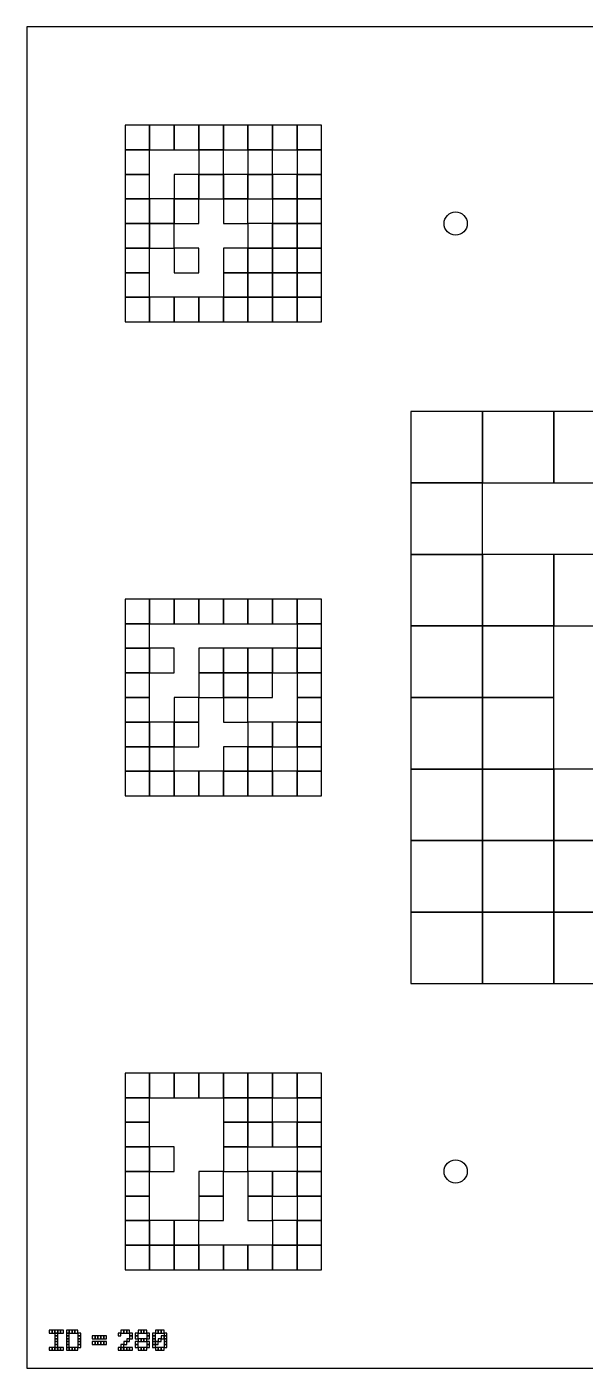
# Model space of a CAD drawing. Extents: x 0 to 1260, y 0 to 1580.
# Drawn here: x 0 to 125, y 1280 to 1580 of the extents above; entities that cross this region are included whole.
import ezdxf

# ---------------------------------------------------------------- set-up
doc = ezdxf.new("R2010")
doc.units = 0
for name, color, linetype in [('BLACK_POCKET', 7, 'CONTINUOUS'), ('BOARD_TEXT', 7, 'CONTINUOUS'), ('CUT', 7, 'CONTINUOUS'), ('MOUNT_HOLE', 6, 'CONTINUOUS')]:
    doc.layers.add(name, color=color, linetype=linetype)

msp = doc.modelspace()

# ---------------------------------------------------------------- linework, layer by layer
at = {"layer": 'BLACK_POCKET'}
for p, q in [((27.5, 1558), (22, 1558)), ((22, 1558), (22, 1552.5)), ((27.5, 1552.5), (27.5, 1558)), ((33, 1558), (27.5, 1558)), ((27.5, 1558), (27.5, 1552.5)), ((33, 1552.5), (33, 1558)), ((38.5, 1558), (33, 1558)), ((33, 1558), (33, 1552.5)), ((38.5, 1552.5), (38.5, 1558)), ((44, 1558), (38.5, 1558)), ((38.5, 1558), (38.5, 1552.5)), ((44, 1552.5), (44, 1558)), ((49.5, 1558), (44, 1558)), ((44, 1558), (44, 1552.5)), ((49.5, 1552.5), (49.5, 1558)), ((55, 1558), (49.5, 1558)), ((49.5, 1558), (49.5, 1552.5)), ((55, 1552.5), (55, 1558)), ((60.5, 1558), (55, 1558)), ((55, 1558), (55, 1552.5)), ((60.5, 1552.5), (60.5, 1558)), ((66, 1558), (60.5, 1558)), ((60.5, 1558), (60.5, 1552.5)), ((66, 1552.5), (66, 1558)), ((22, 1552.5), (27.5, 1552.5)), ((27.5, 1552.5), (22, 1552.5)), ((22, 1552.5), (22, 1547)), ((27.5, 1552.5), (33, 1552.5)), ((27.5, 1547), (27.5, 1552.5)), ((33, 1552.5), (38.5, 1552.5)), ((38.5, 1552.5), (44, 1552.5)), ((44, 1552.5), (38.5, 1552.5)), ((38.5, 1552.5), (38.5, 1547)), ((44, 1552.5), (49.5, 1552.5)), ((44, 1547), (44, 1552.5)), ((49.5, 1552.5), (55, 1552.5)), ((55, 1552.5), (49.5, 1552.5)), ((49.5, 1552.5), (49.5, 1547)), ((55, 1552.5), (60.5, 1552.5)), ((55, 1547), (55, 1552.5)), ((60.5, 1552.5), (66, 1552.5)), ((66, 1552.5), (60.5, 1552.5)), ((60.5, 1552.5), (60.5, 1547)), ((66, 1547), (66, 1552.5)), ((22, 1547), (27.5, 1547)), ((27.5, 1547), (22, 1547)), ((22, 1547), (22, 1541.5)), ((27.5, 1541.5), (27.5, 1547)), ((38.5, 1547), (33, 1547)), ((33, 1547), (33, 1541.5)), ((38.5, 1547), (44, 1547)), ((38.5, 1541.5), (38.5, 1547)), ((44, 1547), (38.5, 1547)), ((38.5, 1547), (38.5, 1541.5)), ((44, 1541.5), (44, 1547)), ((49.5, 1547), (44, 1547)), ((44, 1547), (44, 1541.5)), ((49.5, 1547), (55, 1547)), ((49.5, 1541.5), (49.5, 1547)), ((55, 1547), (49.5, 1547)), ((49.5, 1547), (49.5, 1541.5)), ((55, 1541.5), (55, 1547)), ((60.5, 1547), (55, 1547)), ((55, 1547), (55, 1541.5)), ((60.5, 1547), (66, 1547)), ((60.5, 1541.5), (60.5, 1547)), ((66, 1547), (60.5, 1547)), ((60.5, 1547), (60.5, 1541.5)), ((66, 1541.5), (66, 1547)), ((22, 1541.5), (27.5, 1541.5)), ((27.5, 1541.5), (22, 1541.5)), ((22, 1541.5), (22, 1536)), ((27.5, 1536), (27.5, 1541.5)), ((33, 1541.5), (27.5, 1541.5)), ((27.5, 1541.5), (27.5, 1536)), ((33, 1541.5), (38.5, 1541.5)), ((33, 1536), (33, 1541.5)), ((38.5, 1541.5), (33, 1541.5)), ((33, 1541.5), (33, 1536)), ((38.5, 1541.5), (44, 1541.5)), ((38.5, 1536), (38.5, 1541.5)), ((44, 1541.5), (49.5, 1541.5)), ((49.5, 1541.5), (44, 1541.5)), ((44, 1541.5), (44, 1536)), ((49.5, 1541.5), (55, 1541.5)), ((49.5, 1536), (49.5, 1541.5)), ((55, 1541.5), (60.5, 1541.5)), ((60.5, 1541.5), (55, 1541.5)), ((55, 1541.5), (55, 1536)), ((60.5, 1541.5), (66, 1541.5)), ((60.5, 1536), (60.5, 1541.5)), ((66, 1541.5), (60.5, 1541.5)), ((60.5, 1541.5), (60.5, 1536)), ((66, 1536), (66, 1541.5)), ((22, 1536), (27.5, 1536)), ((27.5, 1536), (22, 1536)), ((22, 1536), (22, 1530.5)), ((27.5, 1536), (33, 1536)), ((27.5, 1530.5), (27.5, 1536)), ((33, 1536), (27.5, 1536)), ((27.5, 1536), (27.5, 1530.5)), ((33, 1536), (38.5, 1536)), ((33, 1530.5), (33, 1536)), ((44, 1536), (49.5, 1536)), ((55, 1536), (49.5, 1536)), ((49.5, 1536), (49.5, 1530.5)), ((55, 1536), (60.5, 1536)), ((55, 1530.5), (55, 1536)), ((60.5, 1536), (55, 1536)), ((55, 1536), (55, 1530.5)), ((60.5, 1536), (66, 1536)), ((60.5, 1530.5), (60.5, 1536)), ((66, 1536), (60.5, 1536)), ((60.5, 1536), (60.5, 1530.5)), ((66, 1530.5), (66, 1536)), ((22, 1530.5), (27.5, 1530.5)), ((27.5, 1530.5), (22, 1530.5)), ((22, 1530.5), (22, 1525)), ((27.5, 1530.5), (33, 1530.5)), ((27.5, 1525), (27.5, 1530.5)), ((38.5, 1530.5), (33, 1530.5)), ((33, 1530.5), (33, 1525)), ((38.5, 1525), (38.5, 1530.5)), ((49.5, 1530.5), (44, 1530.5)), ((44, 1530.5), (44, 1525)), ((49.5, 1530.5), (55, 1530.5)), ((49.5, 1525), (49.5, 1530.5)), ((55, 1530.5), (49.5, 1530.5)), ((49.5, 1530.5), (49.5, 1525)), ((55, 1530.5), (60.5, 1530.5)), ((55, 1525), (55, 1530.5)), ((60.5, 1530.5), (55, 1530.5)), ((55, 1530.5), (55, 1525)), ((60.5, 1530.5), (66, 1530.5)), ((60.5, 1525), (60.5, 1530.5)), ((66, 1530.5), (60.5, 1530.5)), ((60.5, 1530.5), (60.5, 1525)), ((66, 1525), (66, 1530.5)), ((22, 1525), (27.5, 1525)), ((27.5, 1525), (22, 1525)), ((22, 1525), (22, 1519.5)), ((27.5, 1519.5), (27.5, 1525)), ((33, 1525), (38.5, 1525)), ((44, 1525), (49.5, 1525)), ((49.5, 1525), (44, 1525)), ((44, 1525), (44, 1519.5)), ((49.5, 1525), (55, 1525)), ((49.5, 1519.5), (49.5, 1525)), ((55, 1525), (49.5, 1525)), ((49.5, 1525), (49.5, 1519.5)), ((55, 1525), (60.5, 1525)), ((55, 1519.5), (55, 1525)), ((60.5, 1525), (55, 1525)), ((55, 1525), (55, 1519.5)), ((60.5, 1525), (66, 1525)), ((60.5, 1519.5), (60.5, 1525)), ((66, 1525), (60.5, 1525)), ((60.5, 1525), (60.5, 1519.5)), ((66, 1519.5), (66, 1525)), ((22, 1519.5), (27.5, 1519.5)), ((27.5, 1519.5), (22, 1519.5)), ((22, 1519.5), (22, 1514)), ((27.5, 1514), (27.5, 1519.5)), ((33, 1519.5), (27.5, 1519.5)), ((27.5, 1519.5), (27.5, 1514)), ((33, 1514), (33, 1519.5)), ((38.5, 1519.5), (33, 1519.5)), ((33, 1519.5), (33, 1514)), ((38.5, 1514), (38.5, 1519.5)), ((44, 1519.5), (38.5, 1519.5)), ((38.5, 1519.5), (38.5, 1514)), ((44, 1519.5), (49.5, 1519.5)), ((44, 1514), (44, 1519.5)), ((49.5, 1519.5), (44, 1519.5)), ((44, 1519.5), (44, 1514)), ((49.5, 1519.5), (55, 1519.5)), ((49.5, 1514), (49.5, 1519.5)), ((55, 1519.5), (49.5, 1519.5)), ((49.5, 1519.5), (49.5, 1514)), ((55, 1519.5), (60.5, 1519.5)), ((55, 1514), (55, 1519.5)), ((60.5, 1519.5), (55, 1519.5)), ((55, 1519.5), (55, 1514)), ((60.5, 1519.5), (66, 1519.5)), ((60.5, 1514), (60.5, 1519.5)), ((66, 1519.5), (60.5, 1519.5)), ((60.5, 1519.5), (60.5, 1514)), ((66, 1514), (66, 1519.5)), ((22, 1514), (27.5, 1514)), ((27.5, 1514), (33, 1514)), ((33, 1514), (38.5, 1514)), ((38.5, 1514), (44, 1514)), ((44, 1514), (49.5, 1514)), ((49.5, 1514), (55, 1514)), ((55, 1514), (60.5, 1514)), ((60.5, 1514), (66, 1514)), ((102, 1494), (86, 1494)), ((86, 1494), (86, 1478)), ((102, 1478), (102, 1494)), ((118, 1494), (102, 1494)), ((102, 1494), (102, 1478)), ((118, 1478), (118, 1494)), ((134, 1494), (118, 1494)), ((118, 1494), (118, 1478)), ((86, 1478), (102, 1478)), ((102, 1478), (86, 1478)), ((86, 1478), (86, 1462)), ((102, 1478), (118, 1478)), ((102, 1462), (102, 1478)), ((118, 1478), (134, 1478)), ((86, 1462), (102, 1462)), ((102, 1462), (86, 1462)), ((86, 1462), (86, 1446)), ((102, 1446), (102, 1462)), ((118, 1462), (102, 1462)), ((102, 1462), (102, 1446)), ((118, 1446), (118, 1462)), ((134, 1462), (118, 1462)), ((118, 1462), (118, 1446)), ((27.5, 1452), (22, 1452)), ((22, 1452), (22, 1446.5)), ((27.5, 1446.5), (27.5, 1452)), ((33, 1452), (27.5, 1452)), ((27.5, 1452), (27.5, 1446.5)), ((33, 1446.5), (33, 1452)), ((38.5, 1452), (33, 1452)), ((33, 1452), (33, 1446.5)), ((38.5, 1446.5), (38.5, 1452)), ((44, 1452), (38.5, 1452)), ((38.5, 1452), (38.5, 1446.5)), ((44, 1446.5), (44, 1452)), ((49.5, 1452), (44, 1452)), ((44, 1452), (44, 1446.5)), ((49.5, 1446.5), (49.5, 1452)), ((55, 1452), (49.5, 1452)), ((49.5, 1452), (49.5, 1446.5)), ((55, 1446.5), (55, 1452)), ((60.5, 1452), (55, 1452)), ((55, 1452), (55, 1446.5)), ((60.5, 1446.5), (60.5, 1452)), ((66, 1452), (60.5, 1452)), ((60.5, 1452), (60.5, 1446.5)), ((66, 1446.5), (66, 1452)), ((22, 1446.5), (27.5, 1446.5)), ((27.5, 1446.5), (22, 1446.5)), ((22, 1446.5), (22, 1441)), ((27.5, 1446.5), (33, 1446.5)), ((27.5, 1441), (27.5, 1446.5)), ((33, 1446.5), (38.5, 1446.5)), ((38.5, 1446.5), (44, 1446.5)), ((44, 1446.5), (49.5, 1446.5)), ((49.5, 1446.5), (55, 1446.5)), ((55, 1446.5), (60.5, 1446.5)), ((60.5, 1446.5), (66, 1446.5)), ((66, 1446.5), (60.5, 1446.5)), ((60.5, 1446.5), (60.5, 1441)), ((66, 1441), (66, 1446.5)), ((86, 1446), (102, 1446)), ((102, 1446), (86, 1446)), ((86, 1446), (86, 1430)), ((102, 1446), (118, 1446)), ((102, 1430), (102, 1446)), ((118, 1446), (102, 1446)), ((102, 1446), (102, 1430)), ((118, 1446), (134, 1446)), ((118, 1430), (118, 1446)), ((22, 1441), (27.5, 1441)), ((27.5, 1441), (22, 1441)), ((22, 1441), (22, 1435.5)), ((27.5, 1435.5), (27.5, 1441)), ((33, 1441), (27.5, 1441)), ((27.5, 1441), (27.5, 1435.5)), ((33, 1435.5), (33, 1441)), ((44, 1441), (38.5, 1441)), ((38.5, 1441), (38.5, 1435.5)), ((44, 1435.5), (44, 1441)), ((49.5, 1441), (44, 1441)), ((44, 1441), (44, 1435.5)), ((49.5, 1435.5), (49.5, 1441)), ((55, 1441), (49.5, 1441)), ((49.5, 1441), (49.5, 1435.5)), ((55, 1435.5), (55, 1441)), ((60.5, 1441), (55, 1441)), ((55, 1441), (55, 1435.5)), ((60.5, 1441), (66, 1441)), ((60.5, 1435.5), (60.5, 1441)), ((66, 1441), (60.5, 1441)), ((60.5, 1441), (60.5, 1435.5)), ((66, 1435.5), (66, 1441)), ((22, 1435.5), (27.5, 1435.5)), ((27.5, 1435.5), (22, 1435.5)), ((22, 1435.5), (22, 1430)), ((27.5, 1435.5), (33, 1435.5)), ((27.5, 1430), (27.5, 1435.5)), ((38.5, 1435.5), (44, 1435.5)), ((44, 1435.5), (38.5, 1435.5)), ((38.5, 1435.5), (38.5, 1430)), ((44, 1435.5), (49.5, 1435.5)), ((44, 1430), (44, 1435.5)), ((49.5, 1435.5), (44, 1435.5)), ((44, 1435.5), (44, 1430)), ((49.5, 1435.5), (55, 1435.5)), ((49.5, 1430), (49.5, 1435.5)), ((55, 1435.5), (49.5, 1435.5)), ((49.5, 1435.5), (49.5, 1430)), ((55, 1435.5), (60.5, 1435.5)), ((55, 1430), (55, 1435.5)), ((60.5, 1435.5), (66, 1435.5)), ((66, 1435.5), (60.5, 1435.5)), ((60.5, 1435.5), (60.5, 1430)), ((66, 1430), (66, 1435.5)), ((22, 1430), (27.5, 1430)), ((27.5, 1430), (22, 1430)), ((22, 1430), (22, 1424.5)), ((27.5, 1424.5), (27.5, 1430)), ((38.5, 1430), (33, 1430)), ((33, 1430), (33, 1424.5)), ((38.5, 1430), (44, 1430)), ((38.5, 1424.5), (38.5, 1430)), ((44, 1430), (49.5, 1430)), ((49.5, 1430), (44, 1430)), ((44, 1430), (44, 1424.5)), ((49.5, 1430), (55, 1430)), ((49.5, 1424.5), (49.5, 1430)), ((60.5, 1430), (66, 1430)), ((66, 1430), (60.5, 1430)), ((60.5, 1430), (60.5, 1424.5)), ((66, 1424.5), (66, 1430)), ((86, 1430), (102, 1430)), ((102, 1430), (86, 1430)), ((86, 1430), (86, 1414)), ((102, 1430), (118, 1430)), ((102, 1414), (102, 1430)), ((118, 1430), (102, 1430)), ((102, 1430), (102, 1414)), ((118, 1414), (118, 1430)), ((22, 1424.5), (27.5, 1424.5)), ((27.5, 1424.5), (22, 1424.5)), ((22, 1424.5), (22, 1419)), ((27.5, 1419), (27.5, 1424.5)), ((33, 1424.5), (27.5, 1424.5)), ((27.5, 1424.5), (27.5, 1419)), ((33, 1424.5), (38.5, 1424.5)), ((33, 1419), (33, 1424.5)), ((38.5, 1424.5), (33, 1424.5)), ((33, 1424.5), (33, 1419)), ((38.5, 1419), (38.5, 1424.5)), ((44, 1424.5), (49.5, 1424.5)), ((55, 1424.5), (49.5, 1424.5)), ((49.5, 1424.5), (49.5, 1419)), ((55, 1419), (55, 1424.5)), ((60.5, 1424.5), (55, 1424.5)), ((55, 1424.5), (55, 1419)), ((60.5, 1424.5), (66, 1424.5)), ((60.5, 1419), (60.5, 1424.5)), ((66, 1424.5), (60.5, 1424.5)), ((60.5, 1424.5), (60.5, 1419)), ((66, 1419), (66, 1424.5)), ((22, 1419), (27.5, 1419)), ((27.5, 1419), (22, 1419)), ((22, 1419), (22, 1413.5)), ((27.5, 1419), (33, 1419)), ((27.5, 1413.5), (27.5, 1419)), ((33, 1419), (27.5, 1419)), ((27.5, 1419), (27.5, 1413.5)), ((33, 1419), (38.5, 1419)), ((33, 1413.5), (33, 1419)), ((49.5, 1419), (44, 1419)), ((44, 1419), (44, 1413.5)), ((49.5, 1419), (55, 1419)), ((49.5, 1413.5), (49.5, 1419)), ((55, 1419), (49.5, 1419)), ((49.5, 1419), (49.5, 1413.5)), ((55, 1419), (60.5, 1419)), ((55, 1413.5), (55, 1419)), ((60.5, 1419), (66, 1419)), ((66, 1419), (60.5, 1419)), ((60.5, 1419), (60.5, 1413.5)), ((66, 1413.5), (66, 1419)), ((22, 1413.5), (27.5, 1413.5)), ((27.5, 1413.5), (22, 1413.5)), ((22, 1413.5), (22, 1408)), ((27.5, 1413.5), (33, 1413.5)), ((27.5, 1408), (27.5, 1413.5)), ((33, 1413.5), (27.5, 1413.5)), ((27.5, 1413.5), (27.5, 1408)), ((33, 1408), (33, 1413.5)), ((38.5, 1413.5), (33, 1413.5)), ((33, 1413.5), (33, 1408)), ((38.5, 1408), (38.5, 1413.5)), ((44, 1413.5), (38.5, 1413.5)), ((38.5, 1413.5), (38.5, 1408)), ((44, 1413.5), (49.5, 1413.5)), ((44, 1408), (44, 1413.5)), ((49.5, 1413.5), (44, 1413.5)), ((44, 1413.5), (44, 1408)), ((49.5, 1413.5), (55, 1413.5)), ((49.5, 1408), (49.5, 1413.5)), ((55, 1413.5), (49.5, 1413.5)), ((49.5, 1413.5), (49.5, 1408)), ((55, 1408), (55, 1413.5)), ((60.5, 1413.5), (55, 1413.5)), ((55, 1413.5), (55, 1408)), ((60.5, 1413.5), (66, 1413.5)), ((60.5, 1408), (60.5, 1413.5)), ((66, 1413.5), (60.5, 1413.5)), ((60.5, 1413.5), (60.5, 1408)), ((66, 1408), (66, 1413.5)), ((86, 1414), (102, 1414)), ((102, 1414), (86, 1414)), ((86, 1414), (86, 1398)), ((102, 1414), (118, 1414)), ((102, 1398), (102, 1414)), ((118, 1414), (102, 1414)), ((102, 1414), (102, 1398)), ((118, 1398), (118, 1414)), ((134, 1414), (118, 1414)), ((118, 1414), (118, 1398)), ((22, 1408), (27.5, 1408)), ((27.5, 1408), (33, 1408)), ((33, 1408), (38.5, 1408)), ((38.5, 1408), (44, 1408)), ((44, 1408), (49.5, 1408)), ((49.5, 1408), (55, 1408)), ((55, 1408), (60.5, 1408)), ((60.5, 1408), (66, 1408)), ((86, 1398), (102, 1398)), ((102, 1398), (86, 1398)), ((86, 1398), (86, 1382)), ((102, 1398), (118, 1398)), ((102, 1382), (102, 1398)), ((118, 1398), (102, 1398)), ((102, 1398), (102, 1382)), ((118, 1398), (134, 1398)), ((118, 1382), (118, 1398)), ((134, 1398), (118, 1398)), ((118, 1398), (118, 1382)), ((86, 1382), (102, 1382)), ((102, 1382), (86, 1382)), ((86, 1382), (86, 1366)), ((102, 1382), (118, 1382)), ((102, 1366), (102, 1382)), ((118, 1382), (102, 1382)), ((102, 1382), (102, 1366)), ((118, 1382), (134, 1382)), ((118, 1366), (118, 1382)), ((134, 1382), (118, 1382)), ((118, 1382), (118, 1366)), ((86, 1366), (102, 1366)), ((102, 1366), (118, 1366)), ((118, 1366), (134, 1366)), ((27.5, 1346), (22, 1346)), ((22, 1346), (22, 1340.5)), ((27.5, 1340.5), (27.5, 1346)), ((33, 1346), (27.5, 1346)), ((27.5, 1346), (27.5, 1340.5)), ((33, 1340.5), (33, 1346)), ((38.5, 1346), (33, 1346)), ((33, 1346), (33, 1340.5)), ((38.5, 1340.5), (38.5, 1346)), ((44, 1346), (38.5, 1346)), ((38.5, 1346), (38.5, 1340.5)), ((44, 1340.5), (44, 1346)), ((49.5, 1346), (44, 1346)), ((44, 1346), (44, 1340.5)), ((49.5, 1340.5), (49.5, 1346)), ((55, 1346), (49.5, 1346)), ((49.5, 1346), (49.5, 1340.5)), ((55, 1340.5), (55, 1346)), ((60.5, 1346), (55, 1346)), ((55, 1346), (55, 1340.5)), ((60.5, 1340.5), (60.5, 1346)), ((66, 1346), (60.5, 1346)), ((60.5, 1346), (60.5, 1340.5)), ((66, 1340.5), (66, 1346)), ((22, 1340.5), (27.5, 1340.5)), ((27.5, 1340.5), (22, 1340.5)), ((22, 1340.5), (22, 1335)), ((27.5, 1340.5), (33, 1340.5)), ((27.5, 1335), (27.5, 1340.5)), ((33, 1340.5), (38.5, 1340.5)), ((38.5, 1340.5), (44, 1340.5)), ((44, 1340.5), (49.5, 1340.5)), ((49.5, 1340.5), (44, 1340.5)), ((44, 1340.5), (44, 1335)), ((49.5, 1340.5), (55, 1340.5)), ((49.5, 1335), (49.5, 1340.5)), ((55, 1340.5), (49.5, 1340.5)), ((49.5, 1340.5), (49.5, 1335)), ((55, 1340.5), (60.5, 1340.5)), ((55, 1335), (55, 1340.5)), ((60.5, 1340.5), (66, 1340.5)), ((66, 1340.5), (60.5, 1340.5)), ((60.5, 1340.5), (60.5, 1335)), ((66, 1335), (66, 1340.5)), ((22, 1335), (27.5, 1335)), ((27.5, 1335), (22, 1335)), ((22, 1335), (22, 1329.5)), ((27.5, 1329.5), (27.5, 1335)), ((44, 1335), (49.5, 1335)), ((49.5, 1335), (44, 1335)), ((44, 1335), (44, 1329.5)), ((49.5, 1335), (55, 1335)), ((49.5, 1329.5), (49.5, 1335)), ((55, 1335), (49.5, 1335)), ((49.5, 1335), (49.5, 1329.5)), ((55, 1329.5), (55, 1335)), ((60.5, 1335), (55, 1335)), ((55, 1335), (55, 1329.5)), ((60.5, 1335), (66, 1335)), ((60.5, 1329.5), (60.5, 1335)), ((66, 1335), (60.5, 1335)), ((60.5, 1335), (60.5, 1329.5)), ((66, 1329.5), (66, 1335)), ((22, 1329.5), (27.5, 1329.5)), ((27.5, 1329.5), (22, 1329.5)), ((22, 1329.5), (22, 1324)), ((27.5, 1324), (27.5, 1329.5)), ((33, 1329.5), (27.5, 1329.5)), ((27.5, 1329.5), (27.5, 1324)), ((33, 1324), (33, 1329.5)), ((44, 1329.5), (49.5, 1329.5)), ((49.5, 1329.5), (44, 1329.5)), ((44, 1329.5), (44, 1324)), ((49.5, 1329.5), (55, 1329.5)), ((49.5, 1324), (49.5, 1329.5)), ((55, 1329.5), (60.5, 1329.5)), ((60.5, 1329.5), (66, 1329.5)), ((66, 1329.5), (60.5, 1329.5)), ((60.5, 1329.5), (60.5, 1324)), ((66, 1324), (66, 1329.5)), ((22, 1324), (27.5, 1324)), ((27.5, 1324), (22, 1324)), ((22, 1324), (22, 1318.5)), ((27.5, 1324), (33, 1324)), ((27.5, 1318.5), (27.5, 1324)), ((44, 1324), (38.5, 1324)), ((38.5, 1324), (38.5, 1318.5)), ((44, 1324), (49.5, 1324)), ((44, 1318.5), (44, 1324)), ((55, 1324), (49.5, 1324)), ((49.5, 1324), (49.5, 1318.5)), ((55, 1318.5), (55, 1324)), ((60.5, 1324), (55, 1324)), ((55, 1324), (55, 1318.5)), ((60.5, 1324), (66, 1324)), ((60.5, 1318.5), (60.5, 1324)), ((66, 1324), (60.5, 1324)), ((60.5, 1324), (60.5, 1318.5)), ((66, 1318.5), (66, 1324)), ((22, 1318.5), (27.5, 1318.5)), ((27.5, 1318.5), (22, 1318.5)), ((22, 1318.5), (22, 1313)), ((27.5, 1313), (27.5, 1318.5)), ((38.5, 1318.5), (44, 1318.5)), ((44, 1318.5), (38.5, 1318.5)), ((38.5, 1318.5), (38.5, 1313)), ((44, 1313), (44, 1318.5)), ((49.5, 1318.5), (55, 1318.5)), ((55, 1318.5), (49.5, 1318.5)), ((49.5, 1318.5), (49.5, 1313)), ((55, 1318.5), (60.5, 1318.5)), ((55, 1313), (55, 1318.5)), ((60.5, 1318.5), (66, 1318.5)), ((66, 1318.5), (60.5, 1318.5)), ((60.5, 1318.5), (60.5, 1313)), ((66, 1313), (66, 1318.5)), ((22, 1313), (27.5, 1313)), ((27.5, 1313), (22, 1313)), ((22, 1313), (22, 1307.5)), ((27.5, 1307.5), (27.5, 1313)), ((33, 1313), (27.5, 1313)), ((27.5, 1313), (27.5, 1307.5)), ((33, 1307.5), (33, 1313)), ((38.5, 1313), (33, 1313)), ((33, 1313), (33, 1307.5)), ((38.5, 1313), (44, 1313)), ((38.5, 1307.5), (38.5, 1313)), ((49.5, 1313), (55, 1313)), ((60.5, 1313), (55, 1313)), ((55, 1313), (55, 1307.5)), ((60.5, 1313), (66, 1313)), ((60.5, 1307.5), (60.5, 1313)), ((66, 1313), (60.5, 1313)), ((60.5, 1313), (60.5, 1307.5)), ((66, 1307.5), (66, 1313)), ((22, 1307.5), (27.5, 1307.5)), ((27.5, 1307.5), (22, 1307.5)), ((22, 1307.5), (22, 1302)), ((27.5, 1307.5), (33, 1307.5)), ((27.5, 1302), (27.5, 1307.5)), ((33, 1307.5), (27.5, 1307.5)), ((27.5, 1307.5), (27.5, 1302)), ((33, 1307.5), (38.5, 1307.5)), ((33, 1302), (33, 1307.5)), ((38.5, 1307.5), (33, 1307.5)), ((33, 1307.5), (33, 1302)), ((38.5, 1302), (38.5, 1307.5)), ((44, 1307.5), (38.5, 1307.5)), ((38.5, 1307.5), (38.5, 1302)), ((44, 1302), (44, 1307.5)), ((49.5, 1307.5), (44, 1307.5)), ((44, 1307.5), (44, 1302)), ((49.5, 1302), (49.5, 1307.5)), ((55, 1307.5), (49.5, 1307.5)), ((49.5, 1307.5), (49.5, 1302)), ((55, 1307.5), (60.5, 1307.5)), ((55, 1302), (55, 1307.5)), ((60.5, 1307.5), (55, 1307.5)), ((55, 1307.5), (55, 1302)), ((60.5, 1307.5), (66, 1307.5)), ((60.5, 1302), (60.5, 1307.5)), ((66, 1307.5), (60.5, 1307.5)), ((60.5, 1307.5), (60.5, 1302)), ((66, 1302), (66, 1307.5)), ((22, 1302), (27.5, 1302)), ((27.5, 1302), (33, 1302)), ((33, 1302), (38.5, 1302)), ((38.5, 1302), (44, 1302)), ((44, 1302), (49.5, 1302)), ((49.5, 1302), (55, 1302)), ((55, 1302), (60.5, 1302)), ((60.5, 1302), (66, 1302))]:
    msp.add_line(p, q, dxfattribs=at)
at = {"layer": 'BOARD_TEXT'}
for p, q in [((5.642857, 1288.5), (5, 1288.5)), ((5, 1288.5), (5, 1287.857143)), ((5, 1287.857143), (5.642857, 1287.857143)), ((5.642857, 1287.857143), (5.642857, 1288.5)), ((6.285714, 1288.5), (5.642857, 1288.5)), ((5.642857, 1288.5), (5.642857, 1287.857143)), ((5.642857, 1287.857143), (6.285714, 1287.857143)), ((6.285714, 1287.857143), (6.285714, 1288.5)), ((6.928571, 1288.5), (6.285714, 1288.5)), ((6.285714, 1288.5), (6.285714, 1287.857143)), ((6.285714, 1287.857143), (6.928571, 1287.857143)), ((6.928571, 1287.857143), (6.285714, 1287.857143)), ((6.285714, 1287.857143), (6.285714, 1287.214286)), ((6.285714, 1287.214286), (6.928571, 1287.214286)), ((6.928571, 1287.214286), (6.285714, 1287.214286)), ((6.285714, 1287.214286), (6.285714, 1286.571429)), ((6.928571, 1287.857143), (6.928571, 1288.5)), ((7.571429, 1288.5), (6.928571, 1288.5)), ((6.928571, 1288.5), (6.928571, 1287.857143)), ((6.928571, 1287.857143), (7.571429, 1287.857143)), ((6.928571, 1287.214286), (6.928571, 1287.857143)), ((6.928571, 1286.571429), (6.928571, 1287.214286)), ((7.571429, 1287.857143), (7.571429, 1288.5)), ((8.214286, 1288.5), (7.571429, 1288.5)), ((7.571429, 1288.5), (7.571429, 1287.857143)), ((7.571429, 1287.857143), (8.214286, 1287.857143)), ((8.214286, 1287.857143), (8.214286, 1288.5)), ((9.5, 1288.5), (8.857143, 1288.5)), ((8.857143, 1288.5), (8.857143, 1287.857143)), ((8.857143, 1287.857143), (9.5, 1287.857143)), ((9.5, 1287.857143), (8.857143, 1287.857143)), ((8.857143, 1287.857143), (8.857143, 1287.214286)), ((8.857143, 1287.214286), (9.5, 1287.214286)), ((9.5, 1287.214286), (8.857143, 1287.214286)), ((8.857143, 1287.214286), (8.857143, 1286.571429)), ((9.5, 1287.857143), (9.5, 1288.5)), ((10.142857, 1288.5), (9.5, 1288.5)), ((9.5, 1288.5), (9.5, 1287.857143)), ((9.5, 1287.857143), (10.142857, 1287.857143)), ((9.5, 1287.214286), (9.5, 1287.857143)), ((9.5, 1286.571429), (9.5, 1287.214286)), ((10.142857, 1287.857143), (10.142857, 1288.5)), ((10.785714, 1288.5), (10.142857, 1288.5)), ((10.142857, 1288.5), (10.142857, 1287.857143)), ((10.142857, 1287.857143), (10.785714, 1287.857143)), ((10.785714, 1287.857143), (10.785714, 1288.5)), ((11.428571, 1288.5), (10.785714, 1288.5)), ((10.785714, 1288.5), (10.785714, 1287.857143)), ((10.785714, 1287.857143), (11.428571, 1287.857143)), ((11.428571, 1287.857143), (11.428571, 1288.5)), ((12.071429, 1287.857143), (11.428571, 1287.857143)), ((11.428571, 1287.857143), (11.428571, 1287.214286)), ((11.428571, 1287.214286), (12.071429, 1287.214286)), ((12.071429, 1287.214286), (11.428571, 1287.214286)), ((11.428571, 1287.214286), (11.428571, 1286.571429)), ((12.071429, 1287.214286), (12.071429, 1287.857143)), ((12.071429, 1286.571429), (12.071429, 1287.214286)), ((15.285714, 1287.214286), (14.642857, 1287.214286)), ((14.642857, 1287.214286), (14.642857, 1286.571429)), ((15.285714, 1286.571429), (15.285714, 1287.214286)), ((15.928571, 1287.214286), (15.285714, 1287.214286)), ((15.285714, 1287.214286), (15.285714, 1286.571429)), ((15.928571, 1286.571429), (15.928571, 1287.214286)), ((16.571429, 1287.214286), (15.928571, 1287.214286)), ((15.928571, 1287.214286), (15.928571, 1286.571429)), ((16.571429, 1286.571429), (16.571429, 1287.214286)), ((17.214286, 1287.214286), (16.571429, 1287.214286)), ((16.571429, 1287.214286), (16.571429, 1286.571429)), ((17.214286, 1286.571429), (17.214286, 1287.214286)), ((17.857143, 1287.214286), (17.214286, 1287.214286)), ((17.214286, 1287.214286), (17.214286, 1286.571429)), ((17.857143, 1286.571429), (17.857143, 1287.214286)), ((21.071429, 1287.857143), (20.428571, 1287.857143)), ((20.428571, 1287.857143), (20.428571, 1287.214286)), ((20.428571, 1287.214286), (21.071429, 1287.214286)), ((21.714286, 1288.5), (21.071429, 1288.5)), ((21.071429, 1288.5), (21.071429, 1287.857143)), ((21.071429, 1287.857143), (21.714286, 1287.857143)), ((21.071429, 1287.214286), (21.071429, 1287.857143)), ((21.714286, 1287.857143), (21.714286, 1288.5)), ((22.357143, 1288.5), (21.714286, 1288.5)), ((21.714286, 1288.5), (21.714286, 1287.857143)), ((21.714286, 1287.857143), (22.357143, 1287.857143)), ((22.357143, 1287.857143), (22.357143, 1288.5)), ((23, 1288.5), (22.357143, 1288.5)), ((22.357143, 1288.5), (22.357143, 1287.857143)), ((22.357143, 1287.857143), (23, 1287.857143)), ((23, 1287.857143), (23, 1288.5)), ((23.642857, 1287.857143), (23, 1287.857143)), ((23, 1287.857143), (23, 1287.214286)), ((23, 1287.214286), (23.642857, 1287.214286)), ((23.642857, 1287.214286), (23, 1287.214286)), ((23, 1287.214286), (23, 1286.571429)), ((23.642857, 1287.214286), (23.642857, 1287.857143)), ((23.642857, 1286.571429), (23.642857, 1287.214286)), ((24.928571, 1287.857143), (24.285714, 1287.857143)), ((24.285714, 1287.857143), (24.285714, 1287.214286)), ((24.285714, 1287.214286), (24.928571, 1287.214286)), ((24.928571, 1287.214286), (24.285714, 1287.214286)), ((24.285714, 1287.214286), (24.285714, 1286.571429)), ((25.571429, 1288.5), (24.928571, 1288.5)), ((24.928571, 1288.5), (24.928571, 1287.857143)), ((24.928571, 1287.857143), (25.571429, 1287.857143)), ((24.928571, 1287.214286), (24.928571, 1287.857143)), ((24.928571, 1286.571429), (24.928571, 1287.214286)), ((25.571429, 1287.857143), (25.571429, 1288.5)), ((26.214286, 1288.5), (25.571429, 1288.5)), ((25.571429, 1288.5), (25.571429, 1287.857143)), ((25.571429, 1287.857143), (26.214286, 1287.857143)), ((26.214286, 1287.857143), (26.214286, 1288.5)), ((26.857143, 1288.5), (26.214286, 1288.5)), ((26.214286, 1288.5), (26.214286, 1287.857143)), ((26.214286, 1287.857143), (26.857143, 1287.857143)), ((26.857143, 1287.857143), (26.857143, 1288.5)), ((27.5, 1287.857143), (26.857143, 1287.857143)), ((26.857143, 1287.857143), (26.857143, 1287.214286)), ((26.857143, 1287.214286), (27.5, 1287.214286)), ((27.5, 1287.214286), (26.857143, 1287.214286)), ((26.857143, 1287.214286), (26.857143, 1286.571429)), ((27.5, 1287.214286), (27.5, 1287.857143)), ((27.5, 1286.571429), (27.5, 1287.214286)), ((28.785714, 1287.857143), (28.142857, 1287.857143)), ((28.142857, 1287.857143), (28.142857, 1287.214286)), ((28.142857, 1287.214286), (28.785714, 1287.214286)), ((28.785714, 1287.214286), (28.142857, 1287.214286)), ((28.142857, 1287.214286), (28.142857, 1286.571429)), ((29.428571, 1288.5), (28.785714, 1288.5)), ((28.785714, 1288.5), (28.785714, 1287.857143)), ((28.785714, 1287.857143), (29.428571, 1287.857143)), ((28.785714, 1287.214286), (28.785714, 1287.857143)), ((28.785714, 1286.571429), (28.785714, 1287.214286)), ((29.428571, 1287.857143), (29.428571, 1288.5)), ((30.071429, 1288.5), (29.428571, 1288.5)), ((29.428571, 1288.5), (29.428571, 1287.857143)), ((29.428571, 1287.857143), (30.071429, 1287.857143)), ((30.071429, 1287.857143), (30.071429, 1288.5)), ((30.714286, 1288.5), (30.071429, 1288.5)), ((30.071429, 1288.5), (30.071429, 1287.857143)), ((30.071429, 1287.857143), (30.714286, 1287.857143)), ((30.714286, 1287.214286), (30.071429, 1287.214286)), ((30.071429, 1287.214286), (30.071429, 1286.571429)), ((30.714286, 1287.857143), (30.714286, 1288.5)), ((31.357143, 1287.857143), (30.714286, 1287.857143)), ((30.714286, 1287.857143), (30.714286, 1287.214286)), ((30.714286, 1287.214286), (31.357143, 1287.214286)), ((30.714286, 1286.571429), (30.714286, 1287.214286)), ((31.357143, 1287.214286), (30.714286, 1287.214286)), ((30.714286, 1287.214286), (30.714286, 1286.571429)), ((31.357143, 1287.214286), (31.357143, 1287.857143)), ((31.357143, 1286.571429), (31.357143, 1287.214286)), ((5.642857, 1284.642857), (5, 1284.642857)), ((5, 1284.642857), (5, 1284)), ((5, 1284), (5.642857, 1284)), ((5.642857, 1284), (5.642857, 1284.642857)), ((6.285714, 1284.642857), (5.642857, 1284.642857)), ((5.642857, 1284.642857), (5.642857, 1284)), ((5.642857, 1284), (6.285714, 1284)), ((6.285714, 1286.571429), (6.928571, 1286.571429)), ((6.928571, 1286.571429), (6.285714, 1286.571429)), ((6.285714, 1286.571429), (6.285714, 1285.928571)), ((6.285714, 1285.928571), (6.928571, 1285.928571)), ((6.928571, 1285.928571), (6.285714, 1285.928571)), ((6.285714, 1285.928571), (6.285714, 1285.285714)), ((6.285714, 1285.285714), (6.928571, 1285.285714)), ((6.928571, 1285.285714), (6.285714, 1285.285714)), ((6.285714, 1285.285714), (6.285714, 1284.642857)), ((6.285714, 1284.642857), (6.928571, 1284.642857)), ((6.285714, 1284), (6.285714, 1284.642857)), ((6.928571, 1284.642857), (6.285714, 1284.642857)), ((6.285714, 1284.642857), (6.285714, 1284)), ((6.285714, 1284), (6.928571, 1284)), ((6.928571, 1285.928571), (6.928571, 1286.571429)), ((6.928571, 1285.285714), (6.928571, 1285.928571)), ((6.928571, 1284.642857), (6.928571, 1285.285714)), ((6.928571, 1284), (6.928571, 1284.642857)), ((7.571429, 1284.642857), (6.928571, 1284.642857)), ((6.928571, 1284.642857), (6.928571, 1284)), ((6.928571, 1284), (7.571429, 1284)), ((7.571429, 1284), (7.571429, 1284.642857)), ((8.214286, 1284.642857), (7.571429, 1284.642857)), ((7.571429, 1284.642857), (7.571429, 1284)), ((7.571429, 1284), (8.214286, 1284)), ((8.214286, 1284), (8.214286, 1284.642857)), ((8.857143, 1286.571429), (9.5, 1286.571429)), ((9.5, 1286.571429), (8.857143, 1286.571429)), ((8.857143, 1286.571429), (8.857143, 1285.928571)), ((8.857143, 1285.928571), (9.5, 1285.928571)), ((9.5, 1285.928571), (8.857143, 1285.928571)), ((8.857143, 1285.928571), (8.857143, 1285.285714)), ((8.857143, 1285.285714), (9.5, 1285.285714)), ((9.5, 1285.285714), (8.857143, 1285.285714)), ((8.857143, 1285.285714), (8.857143, 1284.642857)), ((8.857143, 1284.642857), (9.5, 1284.642857)), ((9.5, 1284.642857), (8.857143, 1284.642857)), ((8.857143, 1284.642857), (8.857143, 1284)), ((8.857143, 1284), (9.5, 1284)), ((9.5, 1285.928571), (9.5, 1286.571429)), ((9.5, 1285.285714), (9.5, 1285.928571)), ((9.5, 1284.642857), (9.5, 1285.285714)), ((9.5, 1284), (9.5, 1284.642857)), ((10.142857, 1284.642857), (9.5, 1284.642857)), ((9.5, 1284.642857), (9.5, 1284)), ((9.5, 1284), (10.142857, 1284)), ((10.142857, 1284), (10.142857, 1284.642857)), ((10.785714, 1284.642857), (10.142857, 1284.642857)), ((10.142857, 1284.642857), (10.142857, 1284)), ((10.142857, 1284), (10.785714, 1284)), ((10.785714, 1284), (10.785714, 1284.642857)), ((11.428571, 1284.642857), (10.785714, 1284.642857)), ((10.785714, 1284.642857), (10.785714, 1284)), ((10.785714, 1284), (11.428571, 1284)), ((11.428571, 1286.571429), (12.071429, 1286.571429)), ((12.071429, 1286.571429), (11.428571, 1286.571429)), ((11.428571, 1286.571429), (11.428571, 1285.928571)), ((11.428571, 1285.928571), (12.071429, 1285.928571)), ((12.071429, 1285.928571), (11.428571, 1285.928571)), ((11.428571, 1285.928571), (11.428571, 1285.285714)), ((11.428571, 1285.285714), (12.071429, 1285.285714)), ((12.071429, 1285.285714), (11.428571, 1285.285714)), ((11.428571, 1285.285714), (11.428571, 1284.642857)), ((11.428571, 1284.642857), (12.071429, 1284.642857)), ((11.428571, 1284), (11.428571, 1284.642857)), ((12.071429, 1285.928571), (12.071429, 1286.571429)), ((12.071429, 1285.285714), (12.071429, 1285.928571)), ((12.071429, 1284.642857), (12.071429, 1285.285714)), ((14.642857, 1286.571429), (15.285714, 1286.571429)), ((15.285714, 1285.928571), (14.642857, 1285.928571)), ((14.642857, 1285.928571), (14.642857, 1285.285714)), ((14.642857, 1285.285714), (15.285714, 1285.285714)), ((15.285714, 1286.571429), (15.928571, 1286.571429)), ((15.285714, 1285.285714), (15.285714, 1285.928571)), ((15.928571, 1285.928571), (15.285714, 1285.928571)), ((15.285714, 1285.928571), (15.285714, 1285.285714)), ((15.285714, 1285.285714), (15.928571, 1285.285714)), ((15.928571, 1286.571429), (16.571429, 1286.571429)), ((15.928571, 1285.285714), (15.928571, 1285.928571)), ((16.571429, 1285.928571), (15.928571, 1285.928571)), ((15.928571, 1285.928571), (15.928571, 1285.285714)), ((15.928571, 1285.285714), (16.571429, 1285.285714)), ((16.571429, 1286.571429), (17.214286, 1286.571429)), ((16.571429, 1285.285714), (16.571429, 1285.928571)), ((17.214286, 1285.928571), (16.571429, 1285.928571)), ((16.571429, 1285.928571), (16.571429, 1285.285714)), ((16.571429, 1285.285714), (17.214286, 1285.285714)), ((17.214286, 1286.571429), (17.857143, 1286.571429)), ((17.214286, 1285.285714), (17.214286, 1285.928571)), ((17.857143, 1285.928571), (17.214286, 1285.928571)), ((17.214286, 1285.928571), (17.214286, 1285.285714)), ((17.214286, 1285.285714), (17.857143, 1285.285714)), ((17.857143, 1285.285714), (17.857143, 1285.928571)), ((21.071429, 1284.642857), (20.428571, 1284.642857)), ((20.428571, 1284.642857), (20.428571, 1284)), ((20.428571, 1284), (21.071429, 1284)), ((21.714286, 1285.285714), (21.071429, 1285.285714)), ((21.071429, 1285.285714), (21.071429, 1284.642857)), ((21.071429, 1284.642857), (21.714286, 1284.642857)), ((21.071429, 1284), (21.071429, 1284.642857)), ((21.714286, 1284.642857), (21.071429, 1284.642857)), ((21.071429, 1284.642857), (21.071429, 1284)), ((21.071429, 1284), (21.714286, 1284)), ((22.357143, 1285.928571), (21.714286, 1285.928571)), ((21.714286, 1285.928571), (21.714286, 1285.285714)), ((21.714286, 1285.285714), (22.357143, 1285.285714)), ((21.714286, 1284.642857), (21.714286, 1285.285714)), ((21.714286, 1284), (21.714286, 1284.642857)), ((22.357143, 1284.642857), (21.714286, 1284.642857)), ((21.714286, 1284.642857), (21.714286, 1284)), ((21.714286, 1284), (22.357143, 1284)), ((23, 1286.571429), (22.357143, 1286.571429)), ((22.357143, 1286.571429), (22.357143, 1285.928571)), ((22.357143, 1285.928571), (23, 1285.928571)), ((22.357143, 1285.285714), (22.357143, 1285.928571)), ((22.357143, 1284), (22.357143, 1284.642857)), ((23, 1284.642857), (22.357143, 1284.642857)), ((22.357143, 1284.642857), (22.357143, 1284)), ((22.357143, 1284), (23, 1284)), ((23, 1286.571429), (23.642857, 1286.571429)), ((23, 1285.928571), (23, 1286.571429)), ((23, 1284), (23, 1284.642857)), ((23.642857, 1284.642857), (23, 1284.642857)), ((23, 1284.642857), (23, 1284)), ((23, 1284), (23.642857, 1284)), ((23.642857, 1284), (23.642857, 1284.642857)), ((24.285714, 1286.571429), (24.928571, 1286.571429)), ((24.928571, 1285.928571), (24.285714, 1285.928571)), ((24.285714, 1285.928571), (24.285714, 1285.285714)), ((24.285714, 1285.285714), (24.928571, 1285.285714)), ((24.928571, 1285.285714), (24.285714, 1285.285714)), ((24.285714, 1285.285714), (24.285714, 1284.642857)), ((24.285714, 1284.642857), (24.928571, 1284.642857)), ((25.571429, 1286.571429), (24.928571, 1286.571429)), ((24.928571, 1286.571429), (24.928571, 1285.928571)), ((24.928571, 1285.928571), (25.571429, 1285.928571)), ((24.928571, 1285.285714), (24.928571, 1285.928571)), ((24.928571, 1284.642857), (24.928571, 1285.285714)), ((25.571429, 1284.642857), (24.928571, 1284.642857)), ((24.928571, 1284.642857), (24.928571, 1284)), ((24.928571, 1284), (25.571429, 1284)), ((25.571429, 1285.928571), (25.571429, 1286.571429)), ((26.214286, 1286.571429), (25.571429, 1286.571429)), ((25.571429, 1286.571429), (25.571429, 1285.928571)), ((25.571429, 1285.928571), (26.214286, 1285.928571)), ((25.571429, 1284), (25.571429, 1284.642857)), ((26.214286, 1284.642857), (25.571429, 1284.642857)), ((25.571429, 1284.642857), (25.571429, 1284)), ((25.571429, 1284), (26.214286, 1284)), ((26.214286, 1285.928571), (26.214286, 1286.571429)), ((26.857143, 1286.571429), (26.214286, 1286.571429)), ((26.214286, 1286.571429), (26.214286, 1285.928571)), ((26.214286, 1285.928571), (26.857143, 1285.928571)), ((26.214286, 1284), (26.214286, 1284.642857)), ((26.857143, 1284.642857), (26.214286, 1284.642857)), ((26.214286, 1284.642857), (26.214286, 1284)), ((26.214286, 1284), (26.857143, 1284)), ((26.857143, 1286.571429), (27.5, 1286.571429)), ((26.857143, 1285.928571), (26.857143, 1286.571429)), ((27.5, 1285.928571), (26.857143, 1285.928571)), ((26.857143, 1285.928571), (26.857143, 1285.285714)), ((26.857143, 1285.285714), (27.5, 1285.285714)), ((27.5, 1285.285714), (26.857143, 1285.285714)), ((26.857143, 1285.285714), (26.857143, 1284.642857)), ((26.857143, 1284.642857), (27.5, 1284.642857)), ((26.857143, 1284), (26.857143, 1284.642857)), ((27.5, 1285.285714), (27.5, 1285.928571)), ((27.5, 1284.642857), (27.5, 1285.285714)), ((28.142857, 1286.571429), (28.785714, 1286.571429)), ((28.785714, 1286.571429), (28.142857, 1286.571429)), ((28.142857, 1286.571429), (28.142857, 1285.928571)), ((28.142857, 1285.928571), (28.785714, 1285.928571)), ((28.785714, 1285.928571), (28.142857, 1285.928571)), ((28.142857, 1285.928571), (28.142857, 1285.285714)), ((28.142857, 1285.285714), (28.785714, 1285.285714)), ((28.785714, 1285.285714), (28.142857, 1285.285714)), ((28.142857, 1285.285714), (28.142857, 1284.642857)), ((28.142857, 1284.642857), (28.785714, 1284.642857)), ((28.785714, 1285.928571), (28.785714, 1286.571429)), ((28.785714, 1285.285714), (28.785714, 1285.928571)), ((29.428571, 1285.928571), (28.785714, 1285.928571)), ((28.785714, 1285.928571), (28.785714, 1285.285714)), ((28.785714, 1285.285714), (29.428571, 1285.285714)), ((28.785714, 1284.642857), (28.785714, 1285.285714)), ((29.428571, 1284.642857), (28.785714, 1284.642857)), ((28.785714, 1284.642857), (28.785714, 1284)), ((28.785714, 1284), (29.428571, 1284)), ((30.071429, 1286.571429), (29.428571, 1286.571429)), ((29.428571, 1286.571429), (29.428571, 1285.928571)), ((29.428571, 1285.928571), (30.071429, 1285.928571)), ((29.428571, 1285.285714), (29.428571, 1285.928571)), ((29.428571, 1284), (29.428571, 1284.642857)), ((30.071429, 1284.642857), (29.428571, 1284.642857)), ((29.428571, 1284.642857), (29.428571, 1284)), ((29.428571, 1284), (30.071429, 1284)), ((30.071429, 1286.571429), (30.714286, 1286.571429)), ((30.071429, 1285.928571), (30.071429, 1286.571429)), ((30.071429, 1284), (30.071429, 1284.642857)), ((30.714286, 1284.642857), (30.071429, 1284.642857)), ((30.071429, 1284.642857), (30.071429, 1284)), ((30.071429, 1284), (30.714286, 1284)), ((30.714286, 1286.571429), (31.357143, 1286.571429)), ((31.357143, 1286.571429), (30.714286, 1286.571429)), ((30.714286, 1286.571429), (30.714286, 1285.928571)), ((30.714286, 1285.928571), (31.357143, 1285.928571)), ((31.357143, 1285.928571), (30.714286, 1285.928571)), ((30.714286, 1285.928571), (30.714286, 1285.285714)), ((30.714286, 1285.285714), (31.357143, 1285.285714)), ((31.357143, 1285.285714), (30.714286, 1285.285714)), ((30.714286, 1285.285714), (30.714286, 1284.642857)), ((30.714286, 1284.642857), (31.357143, 1284.642857)), ((30.714286, 1284), (30.714286, 1284.642857)), ((31.357143, 1285.928571), (31.357143, 1286.571429)), ((31.357143, 1285.285714), (31.357143, 1285.928571)), ((31.357143, 1284.642857), (31.357143, 1285.285714))]:
    msp.add_line(p, q, dxfattribs=at)
at = {"layer": 'CUT'}
for p, q in [((300, 1580), (0, 1580)), ((0, 1580), (0, 1280)), ((0, 1280), (300, 1280))]:
    msp.add_line(p, q, dxfattribs=at)
at = {"layer": 'MOUNT_HOLE'}
for centre in [(96, 1536), (96, 1324)]:
    msp.add_circle(centre, 2.6, dxfattribs=at)

doc.saveas('drawing.dxf')
